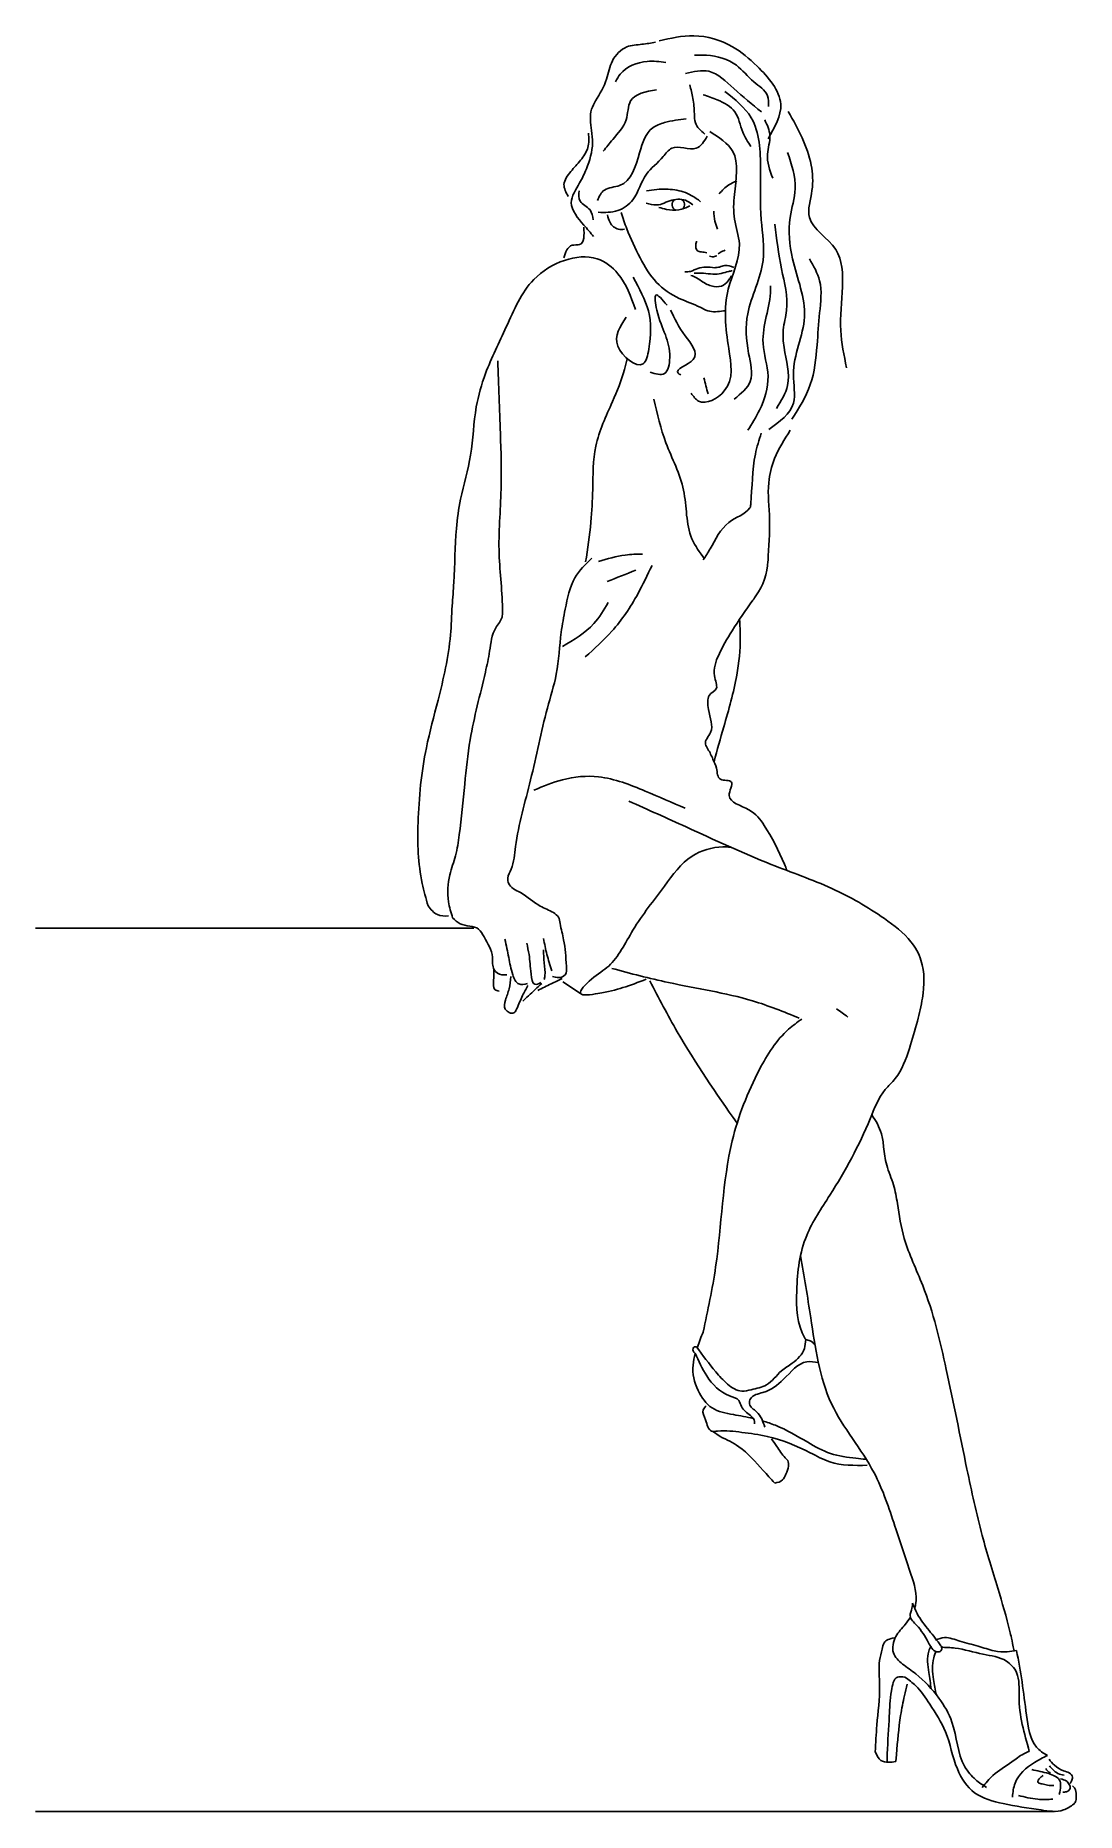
# Model space of a CAD drawing. Header units: millimetres. Extents: x -460 to 480, y -1 to 1603.
import ezdxf

# ---------------------------------------------------------------- set-up
doc = ezdxf.new("R2010")
doc.units = ezdxf.units.MM
doc.layers.add('ceco.net 138', color=7, linetype='Continuous')

msp = doc.modelspace()

# ---------------------------------------------------------------- linework, layer by layer
at = {"layer": 'ceco.net 138'}
for p, q in [((-64.4, 797.5), (-460.3, 797.5)), ((32, 738.4), (16.1, 749.1)), ((158.2, 338.4), (151.1, 343.2)), ((309, 52.1), (309, 44.5)), ((317.3, 51.5), (316.8, 45)), ((460.3, 0), (-460.3, 0))]:
    msp.add_line(p, q, dxfattribs=at)
for centre, radius, start, end in [((120.3, 1450.7), 5.57, 125.7061, 246.5369), ((120.3, 1450.7), 5.57, 314.7034, 57.7289), ((144, 1131.1), 57.4, 324.0798, 357.7892)]:
    msp.add_arc(centre, radius, start, end, dxfattribs=at)
for points in [[(99.7, 1597.3), (87.5, 1595.4), (73.9, 1593), (60.8, 1580.4), (55.6, 1564), (45.7, 1544.3), (42, 1536.8), (42, 1517.6), (42.9, 1506.3), (37.3, 1482.9), (31.2, 1470.2), (23.7, 1452.4), (35, 1432.2), (43.9, 1421.9)], [(103, 1598.5), (134.3, 1603.1), (169.4, 1593.2), (191.5, 1575.6), (212.9, 1541.3), (201.4, 1510)], [(109.1, 1579), (92.3, 1579.9), (67.9, 1568.4), (63.6, 1561.5)], [(195.4, 1534.4), (170.5, 1555.5), (148, 1571), (126.9, 1569.1)], [(135.1, 1585.5), (145.7, 1585.5), (172.8, 1576.5), (188.5, 1561.5), (200.9, 1549), (201.9, 1539.3)], [(144.3, 1514.3), (135.8, 1524.6), (134.9, 1532.6), (133.5, 1546.6), (130.7, 1558.8)], [(100.7, 1554.3), (77.3, 1544.3), (73.2, 1527.2), (61.1, 1509.4), (52.6, 1498.8)], [(142.8, 1549.9), (155.5, 1545.2), (171.5, 1534.4), (178.5, 1516.2), (186, 1503)], [(162.5, 1552.7), (186.2, 1529.1), (194.6, 1482.6), (195.3, 1436.8), (196.9, 1400.2), (183.1, 1352.1), (183.9, 1316.3), (185.4, 1291.1), (170.9, 1275.1)], [(127.6, 1528.1), (107.9, 1524.7), (97.3, 1520), (85.4, 1497.5), (67.3, 1467.9), (53.6, 1463.8), (47.3, 1454.5)], [(198.4, 1527.2), (203.1, 1513.1), (200.9, 1496.3), (205.6, 1474.4)], [(219.7, 1534.7), (240.4, 1486.4), (241.1, 1463.5), (238.8, 1439.1), (262.5, 1410.1), (268.6, 1376.5), (267.1, 1336.9), (272.4, 1303.3)], [(20.9, 1458), (17.1, 1468.8), (23.2, 1480.5), (32.1, 1490.8), (38.7, 1502.1), (39.2, 1515.2)], [(146.5, 1512.3), (136.6, 1501.6), (114.4, 1501.6), (106.8, 1494), (91.5, 1478), (79.3, 1455.1), (65.6, 1445.2), (48, 1443.7)], [(148.7, 1516.6), (169.5, 1498.7), (171.1, 1459.9), (171.1, 1437.5), (175.5, 1415.2), (165.5, 1374.4), (165.9, 1320.8), (161.9, 1282.4), (138.7, 1273.3), (131.9, 1280.4)], [(219, 1497.8), (225.9, 1465), (221.3, 1439.1), (223.6, 1401.7), (234.3, 1349.1), (224.3, 1297.2), (224.3, 1271.3), (202.2, 1247.6)], [(30.7, 1463.2), (31.7, 1453.8), (40.6, 1445.8), (43.4, 1436.9)], [(140.5, 1453.3), (132.1, 1459), (117.2, 1463.9), (100.9, 1464.3), (91.7, 1463)], [(173.1, 1471.9), (166, 1468.5), (157.3, 1460.4)], [(91.3, 1451.9), (100.7, 1450.3), (114.5, 1454.6), (128.3, 1453.9), (133.6, 1450.3)], [(102.7, 1448.1), (109.7, 1446.3), (120.7, 1445.9), (130.8, 1449.4)], [(152.5, 1444.8), (153.3, 1435.7), (155.9, 1428.4)], [(35, 1430.4), (31.2, 1414.6), (24.4, 1413.9), (16.9, 1402.6)], [(56.4, 1441.4), (58.7, 1434.5), (66.3, 1428.4), (71.7, 1428.4)], [(207.5, 1433), (213.6, 1392.6), (218.2, 1355.2), (215.2, 1337.6), (215.9, 1321.6), (219, 1287.3), (209.1, 1266.7)], [(136.9, 1417.7), (136.1, 1414.4), (137.5, 1409.2), (141.2, 1408), (146, 1407.2)], [(81.6, 1356), (65.8, 1388.3), (47, 1401.8), (17.7, 1400.3), (-10.2, 1383), (-35, 1340.2), (-53.8, 1298.1), (-62.1, 1268.1), (-67.3, 1224.5), (-76.3, 1184.6), (-80.1, 1158.3), (-82.4, 1109.5), (-83.9, 1088.4), (-85.4, 1062.1), (-96.7, 1003.2), (-107.2, 960.3), (-114.7, 892.7), (-111, 837.8), (-105.7, 817.6)], [(148.6, 1404.1), (151.1, 1403.5), (155.1, 1404.3)], [(153.2, 1393.7), (157.6, 1394.3), (162.1, 1395.7), (170.6, 1393.8)], [(156.3, 1406.2), (160.2, 1408.6), (162.6, 1409.4)], [(222.8, 1256.8), (239.6, 1288.1), (245.7, 1323.9), (248, 1352.9), (248, 1381.9), (238.8, 1401.7)], [(73.3, 1349), (65.7, 1322.9), (88.5, 1306.9), (93.7, 1320.1), (93.3, 1354.6), (79.7, 1385)], [(126.2, 1389.9), (131.4, 1390.4), (138, 1393.1), (153.2, 1393.7)], [(131.8, 1386.8), (136.9, 1384.5), (142.8, 1380.6), (152.7, 1376.7), (161.2, 1378), (166.6, 1383.5), (168.4, 1386.3)], [(134.8, 1388.7), (143.1, 1388.7), (151.6, 1387.9), (159.2, 1388.5), (165.9, 1390.3), (169.1, 1390.9)], [(94.9, 1299.3), (107.8, 1298.1), (112.6, 1312.5), (101, 1355.4), (100.1, 1369), (110.2, 1359.8)], [(183.1, 1246.9), (193.8, 1265.2), (201.4, 1295.7), (196.9, 1325.4), (203.7, 1374.2), (203.7, 1377.3)], [(113.4, 1355.4), (126.6, 1332.1), (133.8, 1310.9), (120.2, 1298.5), (122.6, 1296.9)], [(-42.7, 1309.6), (-40.4, 1244.2), (-39.7, 1193.7), (-41.5, 1135.3), (-38.5, 1082.8), (-38.9, 1078.3), (-44.5, 1068.6), (-50.1, 1047.6), (-53.9, 1028.5), (-67.7, 967.5), (-72.6, 927.4), (-77.5, 881.7), (-80.9, 862.8), (-86.1, 845.6), (-87.2, 821.3), (-83.5, 806.7)], [(143.4, 1294.2), (147.2, 1279.7)], [(98.2, 1275), (109.2, 1235.6), (125.1, 1192.8), (132.7, 1148.9), (144.1, 1130.7)], [(6.6, 753.7), (12.3, 752.8), (18.2, 755.3), (19.3, 763), (16.8, 786.9), (13.6, 801.6), (12, 807.3), (7.5, 811.4), (-4.3, 817.3), (-22.3, 829.5), (-33, 837.9), (-33.6, 842.5), (-30.7, 850.7), (-26.6, 871), (-13.1, 931.2), (2.1, 996), (10.1, 1026.8), (14.6, 1064.5), (18.2, 1085.4), (27, 1113.8), (42.2, 1131.4)], [(96.6, 1124.9), (83.7, 1099.1), (60.4, 1065.5), (36.3, 1042.3)], [(48.4, 1128.3), (72.5, 1134.3), (88, 1135.2)], [(81.9, 1120.6), (56.1, 1110.3)], [(57, 1091.3), (44.1, 1072.4), (15.7, 1051.8)], [(-10.1, 921.9), (15.7, 931.4), (48.4, 934), (90.5, 921.1), (126.7, 905.6)], [(-105.7, 817.6), (-97.3, 809.6), (-87.2, 808.4)], [(-83.5, 806.7), (-76.8, 801.4), (-60, 796.5), (-55.1, 789.5), (-47.5, 771.2), (-46, 759.9), (-39.2, 755.3), (-34.4, 755.3)], [(-36.2, 787.6), (-32.8, 770.9), (-29.2, 755.3), (-23.7, 747), (-16, 747.4)], [(-1.4, 788), (1.7, 773.6), (6, 759)], [(-16.6, 784), (-14.5, 773.6), (-12.7, 755.9), (-9.3, 746.7), (-3.8, 748.3)], [(-1.4, 777.9), (-0.8, 766), (-0.1, 754.4), (-0.8, 751)], [(60.2, 761.1), (111.5, 748.3), (187.4, 731.8), (229.5, 716.3)], [(-31, 753.7), (-32.5, 742.6), (-35.8, 732.5), (-35.9, 724.2), (-28.2, 720.9), (-25.8, 724.2), (-20.3, 736.6), (-15.7, 745.5)], [(-20, 731.5), (-15.1, 736.3), (-2.8, 747.6)], [(-6.5, 741.2), (5.6, 747.2), (15.4, 752.1)], [(263.3, 724.5), (273.4, 717.2)], [(142.8, 432.8), (154.1, 491.6), (169.1, 605.4), (193.7, 669.9), (220, 706.2), (231.8, 715.3)], [(136.9, 419.5), (134.6, 419.3), (133.7, 415.9), (135.7, 413.3)], [(135.5, 413.8), (146.1, 393.1), (166.7, 375.2), (175, 370.9), (177.3, 365.6), (185.6, 357.3), (189.2, 352.1), (189.2, 350)], [(145.6, 366.3), (142.8, 362.4), (144.9, 353.4), (150.4, 343.3), (155.7, 343.3), (177.8, 342.2), (200.7, 338.5), (239.5, 323.8), (257.2, 315.6), (291, 312.5)], [(158.2, 338.4), (175, 329.2), (197, 307.9), (207.4, 296.4)], [(204.4, 336.4), (209.4, 329.5), (217, 319.1), (219.3, 316.8)], [(219.3, 316.8), (220, 311.6), (217.5, 304.5), (214.5, 299.2), (207.4, 296.4)], [(332, 187.9), (331.4, 183.6), (329.8, 176.5), (335.5, 168.1), (346.4, 152.3), (353.5, 144.1), (355.9, 144.1), (358.4, 146.6), (357.6, 149.6)], [(332, 187.9), (336, 178.7), (346.9, 163.4), (352.4, 156.4), (357.6, 149.6)], [(304.6, 146.5), (302.2, 136.3), (302.2, 113.4), (299.7, 77.8), (298.3, 53.9)], [(304.6, 146.5), (306.2, 152.3), (315.2, 156.8)], [(357.6, 148.2), (370.4, 147.4), (395.7, 141.9), (416.7, 135.7), (425.9, 125.3), (428.1, 103.8), (437.4, 54.2)], [(322.8, 133), (334.8, 124.1), (355.8, 102.2), (367.5, 80.7), (379.2, 40.3), (389, 28.6), (398.7, 21.7)], [(325.1, 121.2), (318.3, 121.2), (312.9, 109), (310.9, 86.1), (309, 52.1)], [(317.3, 51.5), (321.2, 86.6), (324.6, 104.6), (327, 114.8)], [(325.1, 121.2), (334.8, 113.4), (347.5, 96.8), (361.7, 71.9), (372.4, 38.3), (388, 16.9), (413.8, 7.1), (448, 1.3), (468.4, 1.3), (477.7, 6.6)], [(298.3, 53.9), (303.4, 46.1), (310.1, 44.4), (316.8, 45)], [(439.7, 37.7), (454.9, 34.1), (464.5, 28.6), (464.5, 15.4)], [(450, 32.5), (447.4, 30.5), (445.3, 26.2), (446.2, 25.6), (450.1, 24.7), (455.2, 23.5), (459.7, 23.5)], [(452.3, 38.8), (453.8, 36.6), (456.6, 34.6)], [(455.2, 47.2), (460.1, 41.8), (468.3, 36.7), (473.5, 34.7), (476.4, 30.9), (475.6, 27.4), (474.4, 25.2)], [(455.5, 41.1), (458.6, 37.8), (463.3, 34.3), (468.8, 32.6)], [(467.6, 17.4), (471, 17.8), (474.3, 20.8), (473.5, 24.3), (470.7, 27.5), (465.7, 29.4)], [(476.3, 23.1), (478.6, 20.8), (479.7, 14.8), (479.5, 9.6), (477.7, 6.6)], [(427.5, 14.4), (445, 11), (458.7, 11)]]:
    msp.add_spline(points, degree=3, dxfattribs=at)
for points, knots in [([(68.6, 1443.6), (70.3, 1438.6), (75, 1424.5), (85.2, 1403.1), (98.9, 1379.6), (119.5, 1365.5), (136.4, 1360.4), (148.8, 1353), (157, 1354.1), (162.3, 1354.9), (162.9, 1355)], [0, 0, 0, 0, 2.747753, 7.76383, 12.408811, 16.784181, 20.36461, 21.681587, 24.135206, 24.438173, 24.438173, 24.438173, 24.438173]), ([(36.6, 1128), (38.4, 1140), (41.8, 1161.7), (43.4, 1196.6), (43, 1234.4), (59.6, 1269), (70.2, 1295), (73.4, 1308.2), (74.1, 1311.5)], [0, 0, 0, 0, 0.0363881, 0.0656877, 0.1050625, 0.1480269, 0.1788462, 0.1890251, 0.1890251, 0.1890251, 0.1890251]), ([(195.3, 1244.3), (193.3, 1238.1), (186.8, 1217.5), (187.2, 1194.5), (185.6, 1178.6), (185.5, 1177.5)], [0, 0, 0, 0, 3.428463, 11.253443, 11.811227, 11.811227, 11.811227, 11.811227]), ([(221.5, 1246.9), (216.2, 1238.7), (206.8, 1224.1), (200, 1196.1), (204.1, 1165), (201.9, 1141.5), (201.4, 1128.9)], [0, 0, 0, 0, 5.102086, 9.009601, 14.774021, 21.323103, 21.323103, 21.323103, 21.323103]), ([(142.9, 1129.9), (145, 1133.2), (152.3, 1144.6), (161.7, 1165.1), (180.7, 1171), (185.3, 1177.3), (185.5, 1177.5)], [0, 0, 0, 0, 2.016052, 7.128975, 11.160451, 11.293127, 11.293127, 11.293127, 11.293127]), ([(190.5, 1097.5), (189.6, 1096.2), (182.1, 1085.8), (170.1, 1068.4), (157, 1046.1), (150.7, 1028.1), (157.7, 1011.8), (146.3, 1010.1), (147.1, 991), (154.1, 976.1), (142.6, 965.6), (148.3, 957.6), (151.5, 950.1), (156, 941), (155.1, 929.4), (173.2, 932.4), (160.2, 912), (187.1, 905.9), (201.4, 885.8), (212.2, 865.6), (217.7, 851.4), (218.5, 849.5)], [4.037049, 4.037049, 4.037049, 4.037049, 4.873636, 10.723395, 15.062069, 18.401388, 20.501092, 22.724512, 24.719669, 28.127557, 30.177908, 31.056629, 32.814071, 34.4709, 36.758364, 38.907547, 41.195012, 44.900717, 48.42612, 55.347837, 56.396841, 56.396841, 56.396841, 56.396841]), ([(152.7, 947.7), (155.5, 958.2), (162.7, 984.2), (173.7, 1021.1), (176.8, 1054), (176.1, 1070.9), (175.7, 1076.2)], [0.336252, 0.336252, 0.336252, 0.336252, 6.041574, 14.418684, 20.411296, 23.228444, 23.228444, 23.228444, 23.228444]), ([(75.6, 912.1), (92.9, 904.4), (135.8, 885.3), (196, 856.8), (258.5, 835.5), (300.6, 811.2), (329, 789.6), (343.4, 764.3), (342.4, 738.3), (336.2, 712), (328.8, 687.6), (321.1, 665), (302.6, 648.4), (288.2, 609.6), (264.8, 566.3), (231.8, 518.5), (226, 473.2), (227.5, 439), (235.1, 426.4), (235.4, 426)], [0, 0, 0, 0, 9.912631, 24.522098, 34.815671, 44.323758, 49.894881, 53.177588, 59.139331, 62.865279, 67.323156, 72.564266, 74.918167, 80.087153, 93.684017, 100.989091, 109.838279, 117.385328, 117.66801, 117.66801, 117.66801, 117.66801]), ([(91.4, 751.3), (84.2, 748.5), (69.5, 743), (53.1, 739.1), (25, 734.9), (44, 754.4), (63.1, 764.5), (80.2, 800.4), (105.6, 831.3), (128.2, 864.2), (153.2, 871.2), (165.2, 870.7), (167.5, 870.5)], [0, 0, 0, 0, 0.0223571, 0.0455224, 0.0613145, 0.0774017, 0.0972506, 0.1362368, 0.1852585, 0.2219713, 0.2509975, 0.257937, 0.257937, 0.257937, 0.257937]), ([(-46.3, 760.6), (-46.2, 757.3), (-46.2, 751.3), (-47.3, 742), (-43, 740.8), (-41.5, 740.4)], [0.597491, 0.597491, 0.597491, 0.597491, 2.378209, 3.814945, 4.521357, 4.521357, 4.521357, 4.521357]), ([(94.7, 749.8), (102.7, 734.4), (125.9, 689.7), (154.6, 648.2), (173.5, 621.3)], [0, 0, 0, 0, 0.0523147, 0.1509362, 0.1509362, 0.1509362, 0.1509362]), ([(423.6, 144.9), (421.6, 155.3), (417.9, 171.6), (408.2, 204.2), (393.1, 252.6), (378.8, 319), (363.9, 394.8), (347.3, 465.3), (323.8, 512.5), (319.1, 543.9), (315.4, 566.4), (307.8, 582.6), (306.1, 598.4), (304, 614.5), (298.9, 623.5), (295.1, 628.9)], [20.652878, 20.652878, 20.652878, 20.652878, 22.686497, 29.870981, 38.53985, 49.269117, 65.282862, 79.018937, 86.953265, 92.586781, 95.533259, 98.840237, 101.764543, 103.839317, 107.223484, 107.223484, 107.223484, 107.223484]), ([(230.8, 501.7), (234, 483.2), (241.5, 438.4), (250.8, 366.8), (297.6, 314), (315.4, 259.1), (328.5, 220.7), (336.9, 194.4), (334.2, 184.4), (333.9, 183.3)], [1.100568, 1.100568, 1.100568, 1.100568, 11.002813, 24.927157, 37.683318, 46.676787, 54.672547, 59.489564, 60.133196, 60.133196, 60.133196, 60.133196]), ([(235.4, 426), (235.3, 423.2), (234.6, 414.7), (224.9, 405), (211.3, 397.3), (202.3, 383.7), (188.1, 381.5), (175.7, 377.8), (164, 385.8), (151.1, 399.8), (142.5, 411.8), (136.9, 419.5)], [0.577654, 0.577654, 0.577654, 0.577654, 2.009887, 5.021938, 7.087237, 10.314537, 12.871475, 14.332145, 16.837658, 19.52549, 24.49442, 24.49442, 24.49442, 24.49442]), ([(142.8, 432.8), (141, 428.3), (139.1, 423.6), (137.5, 418.8), (137.4, 418.7)], [0, 0, 0, 0, 2.559399, 2.621167, 2.621167, 2.621167, 2.621167]), ([(235.4, 426), (236.8, 425.7), (240.2, 425), (242.6, 422.7), (243.8, 421.1)], [0, 0, 0, 0, 0.751693, 1.771296, 1.771296, 1.771296, 1.771296]), ([(135.7, 413.3), (134.7, 409.9), (132.2, 398.8), (136.4, 380.6), (149.5, 361.9), (169.5, 358.4), (182.2, 356.1), (188.1, 354.7)], [3.601275, 3.601275, 3.601275, 3.601275, 5.44074, 9.519847, 13.050049, 16.569138, 19.706807, 19.706807, 19.706807, 19.706807]), ([(198.4, 347), (196.8, 352), (194.1, 360.1), (183.5, 365.8), (185.9, 375.9), (201.1, 378.2), (216.7, 389.7), (230.8, 408), (243.3, 405.8), (246.8, 405.2)], [0, 0, 0, 0, 2.720237, 4.391545, 5.207366, 7.408701, 11.260391, 15.861986, 17.659741, 17.659741, 17.659741, 17.659741]), ([(196.4, 352.6), (200.4, 351.4), (214.6, 346.7), (234.3, 334.8), (257.5, 321.7), (276, 319.3), (286.5, 318.2), (289.4, 317.9)], [21.217322, 21.217322, 21.217322, 21.217322, 23.383221, 29.129305, 33.138301, 37.212093, 38.701557, 38.701557, 38.701557, 38.701557]), ([(330, 175.3), (328.6, 173), (324.2, 167), (315.7, 158.7), (312.1, 142.7), (319.4, 136.1), (322.8, 133)], [61.670835, 61.670835, 61.670835, 61.670835, 63.015786, 65.455622, 68.020667, 70.293927, 70.293927, 70.293927, 70.293927]), ([(348.8, 149.6), (348, 147.9), (344.3, 140.5), (346.5, 126.8), (348.1, 115.6), (348.8, 110.8)], [0, 0, 0, 0, 0.00536339, 0.02469368, 0.03927851, 0.03927851, 0.03927851, 0.03927851]), ([(353.5, 105.1), (352.5, 109.7), (350.1, 120.7), (349.2, 134.7), (352.4, 142.9), (353.2, 144.9)], [0.00444751, 0.00444751, 0.00444751, 0.00444751, 0.01863569, 0.03824013, 0.04487049, 0.04487049, 0.04487049, 0.04487049]), ([(352.7, 154.7), (355.4, 155.7), (362.7, 158.4), (375.6, 152.7), (390.7, 149.9), (404.4, 144.5), (416.4, 143.6), (423.1, 144.8), (425.8, 145.3)], [0, 0, 0, 0, 1.474043, 3.961455, 6.909545, 9.583383, 11.629883, 13.097247, 13.097247, 13.097247, 13.097247]), ([(453.7, 50.5), (449.9, 52.6), (438.3, 60.7), (433.5, 97.7), (429.8, 126.6), (425.8, 145.3)], [1.870862, 1.870862, 1.870862, 1.870862, 4.104043, 9.388425, 19.61225, 19.61225, 19.61225, 19.61225]), ([(394.8, 21.7), (397.9, 25.5), (405.5, 34.7), (419.7, 42.7), (430, 51.1), (435.6, 53.6), (437.4, 54.2)], [0, 0, 0, 0, 2.525933, 6.18052, 8.44298, 9.405084, 9.405084, 9.405084, 9.405084]), ([(453.7, 50.5), (449.8, 48.5), (438.4, 42.7), (423.9, 30.3), (422.6, 17.3), (422.1, 13)], [0.207263, 0.207263, 0.207263, 0.207263, 2.509233, 6.956329, 9.205086, 9.205086, 9.205086, 9.205086])]:
    msp.add_open_spline(points, degree=3, knots=knots, dxfattribs=at)

doc.saveas('drawing.dxf')
